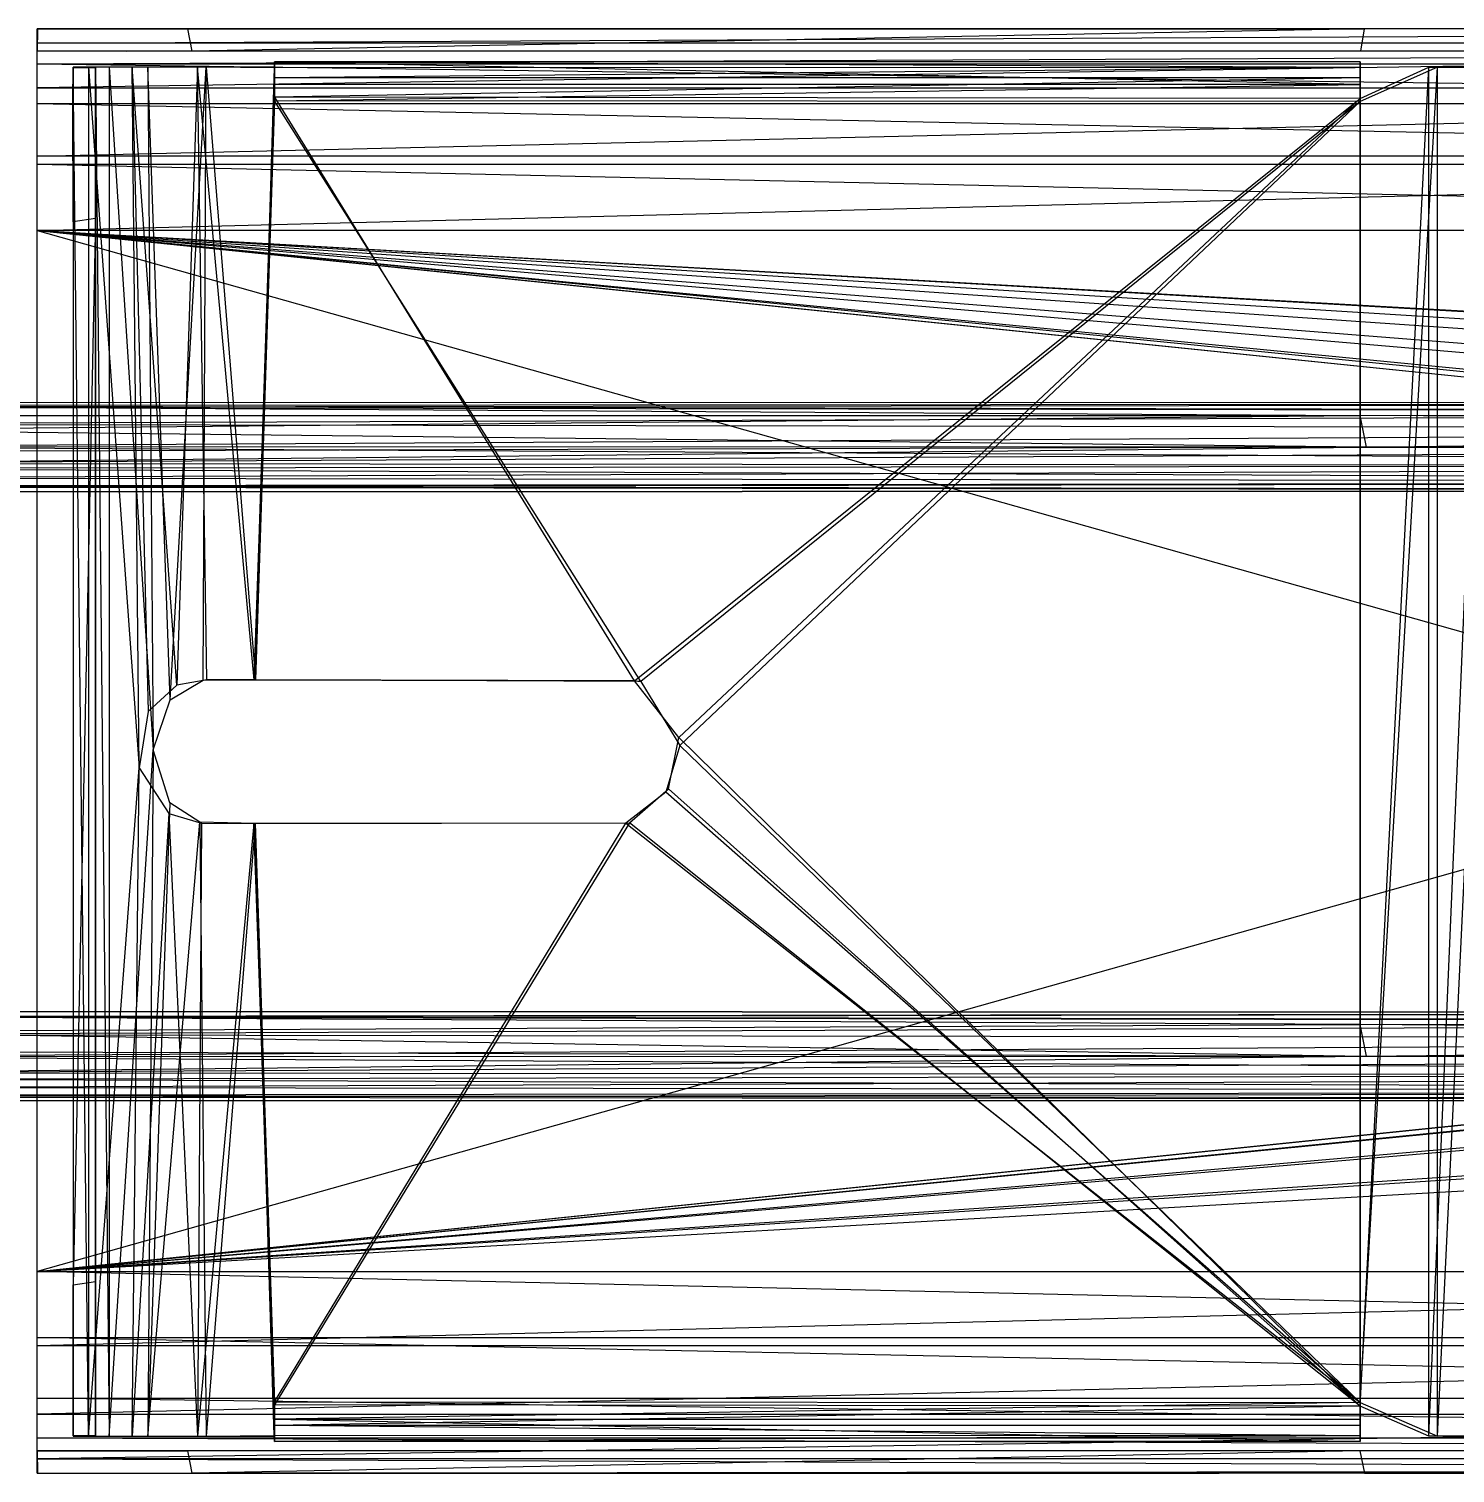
# Model space of a CAD drawing. Header units: inches. Extents: x 0 to 54693, y 0 to 31146.
# Drawn here: x 51080.2 to 51159.8, y 9493.1 to 9573.7 of the extents above; entities that cross this region are included whole.
import ezdxf

# ---------------------------------------------------------------- set-up
doc = ezdxf.new("R2010")
doc.units = ezdxf.units.IN
doc.header["$MEASUREMENT"] = 0
doc.layers.add('Added', color=3, linetype='Continuous')

msp = doc.modelspace()

# ---------------------------------------------------------------- linework, layer by layer
at = {"layer": 'Added', "linetype": 'Continuous', "lineweight": -2, "ltscale": 0.18}
for p, q in [((51080.654, 9493.054), (51080.654, 9573.652)), ((51080.654, 9573.652), (51080.669, 9572.402)), ((51154.732, 9573.652), (51080.654, 9573.652)), ((51080.654, 9573.652), (51080.676, 9573.652)), ((51243.999, 9573.652), (51080.654, 9573.652)), ((51080.654, 9572.862), (51243.999, 9573.652)), ((51080.676, 9573.652), (51080.669, 9572.402)), ((51085.654, 9573.652), (51080.676, 9573.652)), ((51080.676, 9573.652), (51154.732, 9573.652)), ((51089.081, 9573.651), (51080.676, 9573.652)), ((51089.081, 9573.651), (51085.654, 9573.652)), ((51154.732, 9573.652), (51089.081, 9573.651)), ((51089.316, 9572.402), (51089.081, 9573.651)), ((51154.732, 9573.652), (51089.316, 9572.402)), ((51154.732, 9573.652), (51154.521, 9572.402)), ((51243.999, 9573.652), (51154.732, 9573.652)), ((51158.515, 9573.652), (51154.732, 9573.652)), ((51244.999, 9572.862), (51080.654, 9570.357)), ((51244.999, 9572.862), (51080.654, 9572.862)), ((51080.654, 9571.7), (51243.999, 9572.402)), ((51244.999, 9572.402), (51080.654, 9572.402)), ((51080.669, 9572.402), (51082.473, 9572.419)), ((51082.473, 9572.419), (51085.654, 9572.402)), ((51093.903, 9571.487), (51093.915, 9571.806)), ((51093.915, 9571.817), (51093.915, 9570.567)), ((51093.915, 9571.817), (51154.515, 9570.567)), ((51154.515, 9571.81), (51093.915, 9571.817)), ((51154.515, 9571.817), (51093.915, 9571.817)), ((51093.915, 9571.806), (51093.915, 9571.817)), ((51154.515, 9571.81), (51093.915, 9571.806)), ((51154.509, 9571.489), (51093.915, 9571.806)), ((51154.515, 9571.81), (51154.509, 9571.489)), ((51154.515, 9570.567), (51154.515, 9571.817)), ((51154.515, 9571.817), (51154.515, 9571.81)), ((51080.654, 9571.7), (51244.999, 9571.7)), ((51080.654, 9571.7), (51244.999, 9569.473)), ((51082.661, 9569.654), (51082.665, 9571.494)), ((51082.665, 9571.517), (51082.665, 9495.117)), ((51083.521, 9495.117), (51082.665, 9571.517)), ((51083.915, 9571.501), (51082.665, 9571.517)), ((51082.665, 9571.517), (51082.665, 9571.494)), ((51093.915, 9571.517), (51082.665, 9571.517)), ((51082.665, 9571.494), (51083.915, 9571.501)), ((51082.665, 9562.885), (51082.665, 9571.494)), ((51083.521, 9571.517), (51086.359, 9532.416)), ((51083.521, 9571.517), (51083.521, 9495.117)), ((51083.915, 9571.517), (51083.915, 9495.117)), ((51083.915, 9571.517), (51084.676, 9495.117)), ((51083.915, 9571.517), (51083.915, 9563.076)), ((51083.915, 9563.076), (51083.915, 9571.501)), ((51084.676, 9571.517), (51084.676, 9495.117)), ((51084.676, 9571.517), (51087.137, 9533.414)), ((51085.96, 9571.517), (51086.861, 9535.553)), ((51088.452, 9537.033), (51085.96, 9571.517)), ((51086.359, 9532.416), (51085.96, 9571.517)), ((51086.844, 9571.517), (51087.137, 9533.414)), ((51088.092, 9536.211), (51086.844, 9571.517)), ((51088.092, 9536.211), (51090.088, 9571.517)), ((51089.61, 9571.517), (51088.452, 9537.033)), ((51090.125, 9537.317), (51089.61, 9571.517)), ((51092.776, 9537.318), (51089.61, 9571.517)), ((51089.921, 9537.302), (51090.088, 9571.517)), ((51093.903, 9571.487), (51090.088, 9571.517)), ((51090.088, 9571.517), (51092.852, 9537.318)), ((51093.915, 9571.517), (51092.776, 9537.318)), ((51092.852, 9537.318), (51093.903, 9571.487)), ((51154.509, 9571.489), (51093.903, 9571.487)), ((51093.915, 9570.924), (51093.903, 9571.487)), ((51154.509, 9571.489), (51093.915, 9570.924)), ((51154.507, 9569.775), (51158.342, 9571.517)), ((51154.508, 9496.788), (51158.342, 9571.517)), ((51154.509, 9571.489), (51154.515, 9570.924)), ((51158.82, 9571.517), (51154.511, 9569.597)), ((51154.512, 9497.004), (51158.82, 9571.517)), ((51158.342, 9495.117), (51158.342, 9571.517)), ((51158.342, 9571.517), (51164.909, 9571.517)), ((51158.342, 9495.117), (51161.586, 9571.517)), ((51158.82, 9495.117), (51158.82, 9571.517)), ((51158.82, 9495.117), (51162.47, 9571.517)), ((51080.654, 9566.543), (51244.999, 9570.357)), ((51080.654, 9570.357), (51244.999, 9570.357)), ((51093.915, 9570.559), (51093.913, 9569.631)), ((51093.913, 9569.631), (51154.515, 9570.555)), ((51154.515, 9570.924), (51093.915, 9570.924)), ((51093.924, 9569.849), (51093.915, 9570.924)), ((51093.915, 9570.567), (51154.515, 9570.567)), ((51093.915, 9570.567), (51093.915, 9570.559)), ((51093.915, 9570.559), (51154.515, 9570.567)), ((51093.915, 9570.559), (51154.515, 9570.555)), ((51154.515, 9570.924), (51093.924, 9569.849)), ((51154.515, 9570.924), (51154.507, 9569.775)), ((51154.511, 9569.597), (51154.515, 9570.555)), ((51154.515, 9570.555), (51154.515, 9570.567)), ((51244.999, 9569.473), (51080.654, 9569.473)), ((51244.999, 9566.083), (51080.654, 9569.473)), ((51082.665, 9562.885), (51082.661, 9569.654)), ((51083.915, 9570.177), (51083.915, 9563.076)), ((51092.776, 9537.318), (51093.924, 9569.849)), ((51093.913, 9569.631), (51092.852, 9537.318)), ((51114.362, 9537.237), (51093.913, 9569.631)), ((51154.511, 9569.597), (51093.913, 9569.631)), ((51154.507, 9569.775), (51093.924, 9569.849)), ((51113.994, 9537.276), (51093.924, 9569.849)), ((51113.994, 9537.276), (51154.507, 9569.775)), ((51154.511, 9569.597), (51114.362, 9537.237)), ((51116.477, 9534.101), (51154.507, 9569.775)), ((51116.529, 9533.661), (51154.511, 9569.597)), ((51154.507, 9569.775), (51154.508, 9496.788)), ((51154.512, 9497.004), (51154.511, 9569.597)), ((51080.654, 9562.402), (51244.999, 9566.543)), ((51244.999, 9566.543), (51080.654, 9566.543)), ((51244.999, 9566.083), (51080.654, 9566.083)), ((51244.999, 9562.402), (51080.654, 9566.083)), ((51083.915, 9563.076), (51082.665, 9503.557)), ((51083.915, 9563.076), (51082.665, 9562.885)), ((51083.915, 9563.076), (51083.915, 9495.117)), ((51083.915, 9503.747), (51083.915, 9563.076)), ((51083.915, 9495.141), (51083.915, 9563.076)), ((51080.654, 9562.402), (51228.829, 9549.728)), ((51080.654, 9562.402), (51229.353, 9552.174)), ((51230.191, 9547.587), (51080.654, 9562.402)), ((51080.654, 9562.402), (51231.83, 9546.885)), ((51080.654, 9562.402), (51229.779, 9547.932)), ((51244.999, 9562.402), (51080.654, 9562.402)), ((51080.654, 9562.402), (51231.32, 9553.835)), ((51080.654, 9562.402), (51231.851, 9553.867)), ((51230.123, 9553.119), (51080.654, 9562.402)), ((51080.654, 9562.402), (51228.778, 9550.684)), ((51231.77, 9546.878), (51080.654, 9562.402)), ((51080.654, 9562.402), (51231.759, 9519.853)), ((51082.665, 9562.885), (51082.665, 9503.557)), ((51243.032, 9552.748), (51065.676, 9552.516)), ((51240.865, 9552.256), (51065.676, 9552.516)), ((51243.032, 9552.748), (51066.245, 9552.814)), ((51244.049, 9552.757), (51066.245, 9552.814)), ((51244.049, 9552.757), (51066.734, 9552.619)), ((51066.734, 9552.619), (51242.883, 9552.272)), ((51066.734, 9552.619), (51154.49, 9552.085)), ((51240.865, 9552.256), (51065.192, 9551.589)), ((51067.113, 9552.085), (51154.49, 9552.085)), ((51067.379, 9551.274), (51154.49, 9552.085)), ((51154.49, 9552.085), (51242.883, 9552.272)), ((51243.186, 9551.403), (51154.49, 9552.085)), ((51154.49, 9552.085), (51154.849, 9550.317)), ((51065.021, 9550.355), (51240.208, 9551.313)), ((51065.192, 9551.589), (51240.208, 9551.313)), ((51154.849, 9550.317), (51067.379, 9551.274)), ((51154.849, 9550.317), (51243.186, 9551.403)), ((51154.849, 9550.317), (51063.237, 9550.032)), ((51065.021, 9550.355), (51240.182, 9550.309)), ((51065.021, 9550.355), (51240.21, 9549.331)), ((51067.353, 9549.407), (51154.849, 9550.317)), ((51242.226, 9550.317), (51067.353, 9549.407)), ((51154.849, 9550.317), (51242.226, 9550.317)), ((51240.21, 9549.331), (51065.173, 9549.111)), ((51243.605, 9549.262), (51067.136, 9548.596)), ((51067.353, 9549.407), (51243.605, 9549.262)), ((51065.173, 9549.111), (51240.864, 9548.386)), ((51067.136, 9548.596), (51242.883, 9548.362)), ((51065.645, 9548.144), (51240.864, 9548.386)), ((51065.645, 9548.144), (51243.013, 9547.886)), ((51066.236, 9547.82), (51243.013, 9547.886)), ((51244.111, 9547.878), (51066.236, 9547.82)), ((51242.883, 9548.362), (51066.818, 9548.084)), ((51066.818, 9548.084), (51244.111, 9547.878)), ((51231.83, 9546.885), (51080.654, 9504.304)), ((51088.092, 9536.211), (51089.921, 9537.302)), ((51090.125, 9537.317), (51088.452, 9537.033)), ((51089.921, 9537.302), (51092.852, 9537.318)), ((51092.776, 9537.318), (51090.125, 9537.317)), ((51092.852, 9537.318), (51092.776, 9537.318)), ((51113.994, 9537.276), (51092.776, 9537.318)), ((51092.852, 9537.318), (51113.994, 9537.276)), ((51114.362, 9537.237), (51092.852, 9537.318)), ((51113.994, 9537.276), (51114.362, 9537.237)), ((51116.477, 9534.101), (51113.994, 9537.276)), ((51114.362, 9537.237), (51116.529, 9533.661)), ((51088.452, 9537.033), (51086.861, 9535.553)), ((51086.861, 9535.553), (51086.359, 9532.416)), ((51087.137, 9533.414), (51088.092, 9536.211)), ((51115.895, 9531.235), (51116.477, 9534.101)), ((51116.477, 9534.101), (51154.508, 9496.788)), ((51084.676, 9495.117), (51087.137, 9533.414)), ((51087.137, 9533.414), (51086.844, 9495.117)), ((51088.06, 9530.464), (51087.137, 9533.414)), ((51116.529, 9533.661), (51115.753, 9531.048)), ((51116.529, 9533.661), (51154.512, 9497.004)), ((51083.521, 9495.117), (51086.359, 9532.416)), ((51085.96, 9495.117), (51086.359, 9532.416)), ((51086.359, 9532.416), (51088.02, 9529.874)), ((51115.753, 9531.048), (51113.512, 9529.334)), ((51113.723, 9529.344), (51115.895, 9531.235)), ((51154.512, 9497.004), (51115.753, 9531.048)), ((51115.895, 9531.235), (51154.508, 9496.788)), ((51088.06, 9530.464), (51086.844, 9495.117)), ((51089.747, 9529.378), (51088.06, 9530.464)), ((51088.02, 9529.874), (51085.96, 9495.117)), ((51086.844, 9495.117), (51089.747, 9529.378)), ((51088.02, 9529.874), (51089.61, 9495.117)), ((51088.02, 9529.874), (51089.843, 9529.319)), ((51089.843, 9529.319), (51089.61, 9495.117)), ((51092.757, 9529.315), (51089.61, 9495.117)), ((51092.838, 9529.315), (51089.747, 9529.378)), ((51089.747, 9529.378), (51090.088, 9495.117)), ((51089.843, 9529.319), (51092.757, 9529.315)), ((51092.838, 9529.315), (51090.088, 9495.117)), ((51092.757, 9529.315), (51113.723, 9529.344)), ((51113.512, 9529.334), (51092.757, 9529.315)), ((51092.757, 9529.315), (51093.915, 9495.117)), ((51093.914, 9496.856), (51092.757, 9529.315)), ((51092.757, 9529.315), (51092.838, 9529.315)), ((51113.512, 9529.334), (51092.838, 9529.315)), ((51092.838, 9529.315), (51093.909, 9497.036)), ((51093.9, 9495.146), (51092.838, 9529.315)), ((51093.909, 9497.036), (51113.512, 9529.334)), ((51113.723, 9529.344), (51093.914, 9496.856)), ((51113.512, 9529.334), (51113.723, 9529.344)), ((51113.512, 9529.334), (51154.512, 9497.004)), ((51154.508, 9496.788), (51113.723, 9529.344)), ((51080.654, 9504.304), (51231.849, 9519.856)), ((51080.654, 9504.304), (51231.759, 9519.853)), ((51243.023, 9518.744), (51065.646, 9518.49)), ((51243.023, 9518.744), (51066.236, 9518.814)), ((51066.236, 9518.814), (51244.142, 9518.759)), ((51066.81, 9518.547), (51244.142, 9518.759)), ((51080.654, 9504.304), (51230.191, 9519.144)), ((51080.654, 9504.304), (51230.071, 9519.063)), ((51065.173, 9517.524), (51240.864, 9518.248)), ((51240.864, 9518.248), (51065.646, 9518.49)), ((51066.81, 9518.547), (51242.883, 9518.272)), ((51154.49, 9518.085), (51066.81, 9518.547)), ((51066.975, 9517.7), (51154.49, 9518.085)), ((51154.49, 9518.085), (51242.883, 9518.272)), ((51243.605, 9517.336), (51154.49, 9518.085)), ((51154.49, 9518.085), (51154.849, 9516.317)), ((51240.21, 9517.304), (51065.021, 9516.28)), ((51065.173, 9517.524), (51240.21, 9517.304)), ((51066.975, 9517.7), (51154.849, 9516.317)), ((51080.654, 9504.304), (51228.888, 9517.198)), ((51154.849, 9516.317), (51243.605, 9517.336)), ((51063.231, 9516.61), (51154.849, 9516.317)), ((51240.182, 9516.325), (51065.021, 9516.28)), ((51240.208, 9515.322), (51065.021, 9516.28)), ((51067.358, 9515.386), (51154.849, 9516.317)), ((51067.358, 9515.386), (51242.226, 9516.317)), ((51080.654, 9504.304), (51228.804, 9516.915)), ((51154.849, 9516.317), (51242.226, 9516.317)), ((51243.189, 9515.23), (51067.358, 9515.386)), ((51065.192, 9515.046), (51240.208, 9515.322)), ((51240.865, 9514.378), (51065.192, 9515.046)), ((51067.131, 9514.569), (51243.189, 9515.23)), ((51240.865, 9514.378), (51065.676, 9514.119)), ((51243.032, 9513.887), (51065.676, 9514.119)), ((51066.245, 9513.82), (51243.032, 9513.887)), ((51244.049, 9513.877), (51066.245, 9513.82)), ((51066.731, 9514.016), (51242.883, 9514.362)), ((51244.049, 9513.877), (51066.731, 9514.016)), ((51242.883, 9514.362), (51067.131, 9514.569)), ((51229.42, 9514.25), (51080.654, 9504.304)), ((51080.654, 9504.304), (51229.584, 9514.008)), ((51080.654, 9504.304), (51231.833, 9512.873)), ((51080.654, 9504.304), (51231.771, 9512.867)), ((51244.999, 9504.304), (51080.654, 9500.163)), ((51080.654, 9504.304), (51244.999, 9504.304)), ((51244.999, 9500.623), (51080.654, 9504.304)), ((51082.665, 9503.557), (51083.915, 9503.747)), ((51082.665, 9496.457), (51082.665, 9503.557)), ((51082.665, 9495.133), (51082.665, 9503.557)), ((51083.915, 9503.747), (51083.915, 9495.141)), ((51083.915, 9503.747), (51083.915, 9497.006)), ((51080.654, 9500.623), (51244.999, 9500.623)), ((51244.999, 9497.233), (51080.654, 9500.623)), ((51244.999, 9500.163), (51080.654, 9500.163)), ((51244.999, 9500.163), (51080.654, 9496.349)), ((51080.654, 9497.233), (51244.999, 9497.233)), ((51244.999, 9495.006), (51080.654, 9497.233)), ((51083.915, 9497.006), (51083.915, 9495.141)), ((51093.909, 9497.036), (51093.915, 9496.074)), ((51093.909, 9497.036), (51154.512, 9497.004)), ((51093.915, 9495.71), (51093.914, 9496.856)), ((51154.508, 9496.788), (51093.914, 9496.856)), ((51154.512, 9497.004), (51093.915, 9496.074)), ((51154.515, 9496.082), (51154.512, 9497.004)), ((51154.512, 9497.004), (51158.82, 9495.117)), ((51080.654, 9496.349), (51244.999, 9496.349)), ((51244.999, 9496.349), (51080.654, 9493.844)), ((51154.508, 9496.788), (51093.915, 9495.71)), ((51093.915, 9496.074), (51154.515, 9496.082)), ((51093.915, 9496.074), (51093.915, 9496.067)), ((51093.915, 9496.074), (51154.515, 9496.067)), ((51093.915, 9496.067), (51093.915, 9494.817)), ((51093.915, 9496.067), (51154.515, 9494.817)), ((51093.915, 9496.067), (51154.515, 9496.067)), ((51154.508, 9496.788), (51154.515, 9495.71)), ((51158.342, 9495.117), (51154.508, 9496.788)), ((51154.515, 9496.067), (51154.515, 9496.082)), ((51154.515, 9494.817), (51154.515, 9496.067)), ((51093.9, 9495.146), (51093.915, 9495.71)), ((51154.515, 9495.71), (51093.915, 9495.71)), ((51154.507, 9495.143), (51093.915, 9495.71)), ((51154.515, 9495.71), (51154.507, 9495.143)), ((51244.999, 9495.006), (51080.654, 9495.006)), ((51244.381, 9494.38), (51080.654, 9495.006)), ((51083.915, 9495.141), (51082.665, 9495.133)), ((51083.915, 9495.117), (51082.665, 9495.133)), ((51082.665, 9495.117), (51093.915, 9495.117)), ((51083.915, 9495.141), (51083.915, 9495.117)), ((51090.088, 9495.117), (51093.9, 9495.146)), ((51093.916, 9494.823), (51093.9, 9495.146)), ((51154.507, 9495.143), (51093.9, 9495.146)), ((51093.915, 9494.817), (51093.916, 9494.823)), ((51154.515, 9494.817), (51093.915, 9494.817)), ((51154.507, 9495.143), (51093.916, 9494.823)), ((51093.916, 9494.823), (51154.515, 9494.831)), ((51154.515, 9494.817), (51093.916, 9494.823)), ((51154.507, 9495.143), (51154.515, 9494.831)), ((51154.515, 9494.831), (51154.515, 9494.817)), ((51164.909, 9495.117), (51158.342, 9495.117)), ((51080.654, 9494.304), (51244.381, 9494.38)), ((51080.654, 9494.304), (51080.666, 9494.304)), ((51080.654, 9494.304), (51089.081, 9494.304)), ((51080.654, 9494.304), (51080.682, 9493.054)), ((51080.654, 9493.844), (51244.913, 9493.226)), ((51244.999, 9493.844), (51080.654, 9493.844)), ((51085.654, 9494.304), (51080.666, 9494.304)), ((51089.081, 9494.304), (51080.666, 9494.304)), ((51080.666, 9494.304), (51080.682, 9493.054)), ((51089.081, 9494.304), (51085.654, 9494.304)), ((51089.081, 9494.304), (51244.381, 9494.38)), ((51089.316, 9493.054), (51089.081, 9494.304)), ((51154.491, 9494.304), (51089.081, 9494.304)), ((51154.491, 9494.304), (51089.316, 9493.054)), ((51244.381, 9494.38), (51154.491, 9494.304)), ((51154.491, 9494.304), (51154.749, 9493.054)), ((51172.68, 9494.304), (51154.491, 9494.304)), ((51244.381, 9494.38), (51158.515, 9494.304)), ((51080.654, 9493.054), (51244.913, 9493.226)), ((51080.654, 9493.054), (51146.636, 9493.054)), ((51080.654, 9493.054), (51089.316, 9493.054)), ((51146.636, 9493.054), (51089.316, 9493.054)), ((51154.749, 9493.054), (51089.316, 9493.054)), ((51146.636, 9493.054), (51244.913, 9493.226)), ((51154.749, 9493.054), (51146.636, 9493.054)), ((51244.913, 9493.226), (51154.749, 9493.054)), ((51154.749, 9493.054), (51158.515, 9493.054)), ((51158.515, 9493.054), (51244.913, 9493.226)), ((51158.515, 9493.054), (51162.542, 9493.054))]:
    msp.add_line(p, q, dxfattribs=at)

doc.saveas('drawing.dxf')
